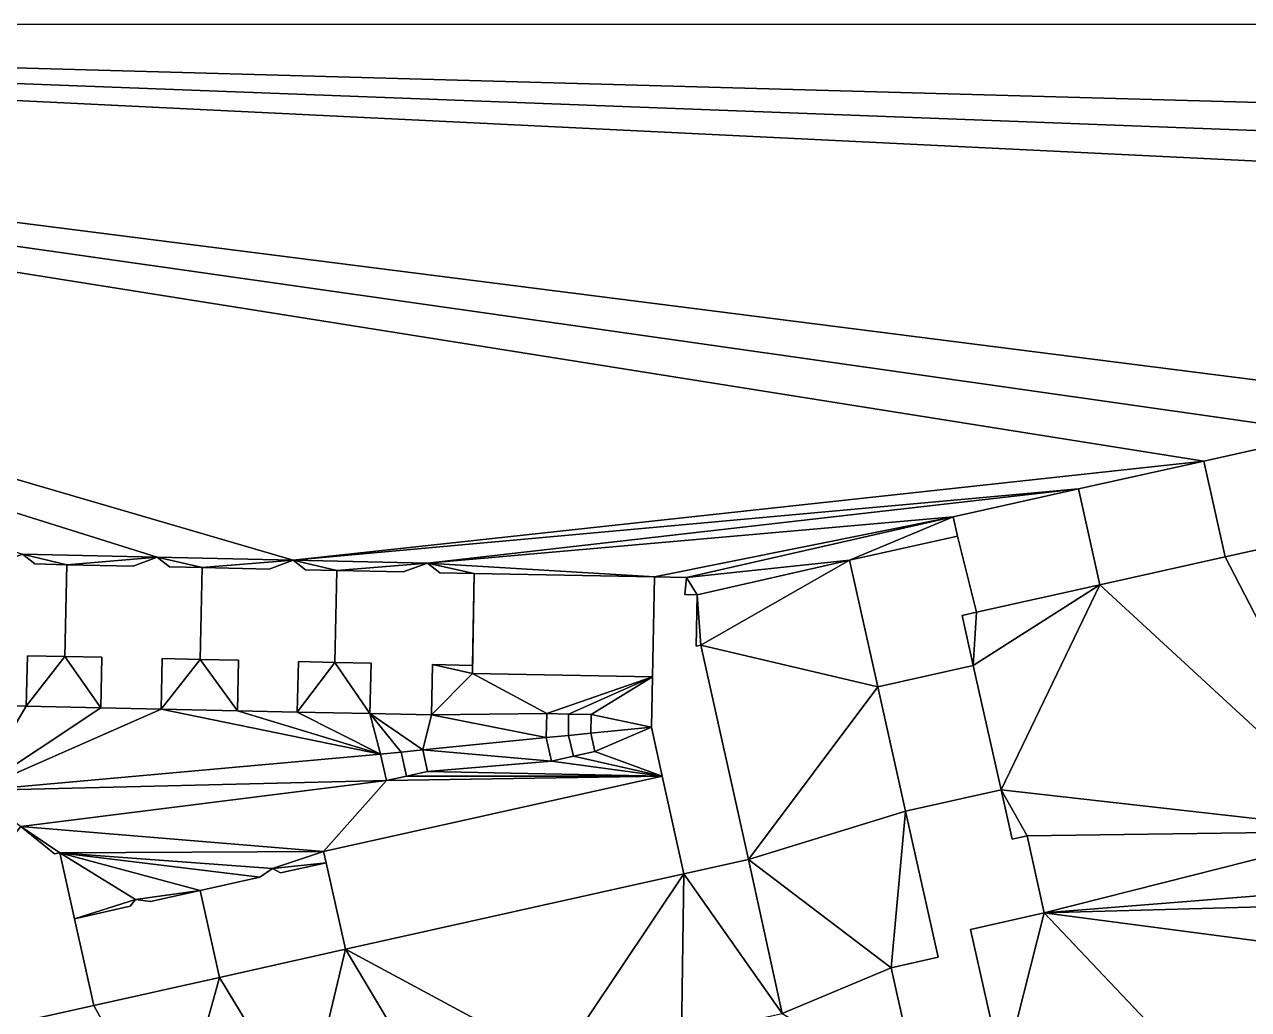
# Model space of a CAD drawing. Header units: metres. Extents: x -294 to 341, y -206 to 204.
# Drawn here: x -98.1 to 54.9, y 80.6 to 203.7 of the extents above; entities that cross this region are included whole.
import ezdxf

# ---------------------------------------------------------------- set-up
doc = ezdxf.new("R2010")
doc.units = ezdxf.units.M

msp = doc.modelspace()

# ---------------------------------------------------------------- linework, layer by layer
at = {"layer": '363100012066433'}
for points in [[(-13.56, 126.13, 15.46), (-14.17, 126.02, 15.46), (-14.03, 132.42, 15.46), (-15.56, 132.45, 15.46), (-15.35, 134.59, 15.46), (-19.34, 134.67, 15.46), (-19.62, 122.17, 15.46), (-19.75, 115.88, 15.46), (-18.39, 109.76, 15.46), (-15.68, 97.56, 15.46), (-7.6, 99.35, 15.46), (-13.56, 126.13, 15.46)], [(-15.35, 134.59, 0), (-15.56, 132.45, 0), (-14.03, 132.42, 0), (-14.17, 126.02, 0), (-13.56, 126.13, 0), (-7.6, 99.35, 0), (-15.68, 97.56, 0), (-18.39, 109.76, 0), (-19.75, 115.88, 0), (-19.62, 122.17, 0), (-19.34, 134.67, 0), (-15.35, 134.59, 0)], [(-19.62, 122.17, 15.45), (-19.62, 122.17, 15.46), (-19.34, 134.67, 15.46), (-19.34, 134.67, 15.45), (-19.62, 122.17, 15.45)], [(-19.34, 134.67, 0), (-19.34, 134.67, 15.46), (-15.35, 134.59, 15.46), (-15.35, 134.59, 0), (-19.34, 134.67, 0)], [(-15.35, 134.59, 0), (-15.35, 134.59, 15.46), (-15.56, 132.45, 15.46), (-15.56, 132.45, 0), (-15.35, 134.59, 0)], [(-15.56, 132.45, 0), (-15.56, 132.45, 15.46), (-14.03, 132.42, 15.46), (-14.03, 132.42, 0), (-15.56, 132.45, 0)], [(-14.03, 132.42, 0), (-14.03, 132.42, 15.46), (-14.17, 126.02, 15.46), (-14.17, 126.02, 0), (-14.03, 132.42, 0)], [(-14.17, 126.02, 0), (-14.17, 126.02, 15.46), (-13.56, 126.13, 15.46), (-13.56, 126.13, 0), (-14.17, 126.02, 0)], [(-13.56, 126.13, 0), (-13.56, 126.13, 15.46), (-7.6, 99.35, 15.46), (-7.6, 99.35, 0), (-13.56, 126.13, 0)], [(-19.62, 122.17, 0), (-19.75, 115.88, 0), (-19.75, 115.88, 15.46), (-19.62, 122.17, 15.46), (-19.62, 122.17, 15.45), (-19.62, 122.17, 0)], [(-18.39, 109.76, 0), (-18.39, 109.76, 15.45), (-18.39, 109.76, 15.46), (-19.75, 115.88, 15.46), (-19.75, 115.88, 0), (-18.39, 109.76, 0)], [(-15.68, 97.56, 15.46), (-18.39, 109.76, 15.46), (-18.39, 109.76, 15.45), (-15.68, 97.56, 15.45), (-15.68, 97.56, 15.46)], [(-7.6, 99.35, 15.46), (-15.68, 97.56, 15.46), (-15.68, 97.56, 0), (-7.6, 99.35, 0), (-7.6, 99.35, 15.46)]]:
    msp.add_polyline3d(points, dxfattribs=at)
at = {"layer": '363100012066434'}
for points in [[(-42.13, 122.59, 15.45), (-41.9, 135.09, 15.45), (-41.9, 135.09, 14.28), (-42.12, 123.61, 14.28), (-42.12, 123.61, 0), (-42.13, 122.59, 0), (-42.13, 122.59, 15.45)], [(-42.13, 122.59, 0), (-41.9, 135.09, 0), (-19.34, 134.67, 0), (-19.62, 122.17, 0), (-42.13, 122.59, 0)], [(-19.62, 122.17, 15.45), (-19.34, 134.67, 15.45), (-41.9, 135.09, 15.45), (-42.13, 122.59, 15.45), (-19.62, 122.17, 15.45)], [(-41.9, 135.09, 0), (-41.9, 135.09, 15.45), (-19.34, 134.67, 15.45), (-19.34, 134.67, 0), (-41.9, 135.09, 0)], [(-19.62, 122.17, 0), (-19.62, 122.17, 15.45), (-42.13, 122.59, 15.45), (-42.13, 122.59, 0), (-19.62, 122.17, 0)]]:
    msp.add_polyline3d(points, dxfattribs=at)
at = {"layer": '363100012071090'}
for points in [[(33.65, 145.65, 14.28), (49.31, 149.14, 14.28), (49.31, 149.14, 0), (33.65, 145.65, 0), (33.65, 145.65, 14.28)], [(33.65, 145.65, 14.28), (36.31, 133.68, 14.28), (51.98, 137.16, 14.28), (49.31, 149.14, 14.28), (33.65, 145.65, 14.28)], [(33.65, 145.65, 0), (49.31, 149.14, 0), (51.98, 137.16, 0), (36.31, 133.68, 0), (33.65, 145.65, 0)], [(49.31, 149.14, 11.45), (49.31, 149.14, 14.28), (51.98, 137.16, 14.28), (51.98, 137.16, 11.45), (49.31, 149.14, 11.45)], [(36.31, 133.68, 14.23), (36.31, 133.68, 14.28), (33.65, 145.65, 14.28), (33.65, 145.65, 14.23), (36.31, 133.68, 14.23)], [(36.31, 133.68, 14.28), (36.31, 133.68, 0), (51.98, 137.16, 0), (51.98, 137.16, 14.28), (36.31, 133.68, 14.28)]]:
    msp.add_polyline3d(points, dxfattribs=at)
at = {"layer": '363100012078363'}
for points in [[(-100.48, 78.66, 0), (-103.7, 93.21, 0), (-105.64, 94.79, 0), (-98.59, 103.47, 0), (-94.36, 100.04, 0), (-93.68, 100.19, 0), (-91.86, 91.95, 0), (-89.44, 81.12, 0), (-100.48, 78.66, 0)], [(-89.44, 81.12, 11.98), (-91.86, 91.95, 11.98), (-93.68, 100.19, 11.98), (-94.36, 100.04, 11.98), (-98.59, 103.47, 11.98), (-105.64, 94.79, 11.98), (-103.7, 93.21, 11.98), (-100.48, 78.66, 11.98), (-89.44, 81.12, 11.98)], [(-98.59, 103.47, 11.98), (-94.36, 100.04, 11.98), (-94.36, 100.04, 0), (-98.59, 103.47, 0), (-98.59, 103.47, 11.98)], [(-94.36, 100.04, 0), (-94.36, 100.04, 11.98), (-93.68, 100.19, 11.98), (-93.68, 100.19, 0), (-94.36, 100.04, 0)], [(-91.86, 91.95, 0), (-93.68, 100.19, 0), (-93.68, 100.19, 11.98), (-91.86, 91.95, 11.98), (-91.86, 91.95, 0)], [(-89.44, 81.12, 0), (-89.44, 81.12, 11.98), (-100.48, 78.66, 11.98), (-100.48, 78.66, 0), (-89.44, 81.12, 0)]]:
    msp.add_polyline3d(points, dxfattribs=at)
at = {"layer": '363100012081359'}
for points in [[(-92.84, 136.19, 0), (-84.53, 136.01, 0), (-81.53, 137.13, 0), (-80, 135.91, 0), (-75.89, 135.83, 0), (-76.14, 124.35, 0), (-80.91, 124.45, 0), (-81.05, 118.14, 0), (-88.57, 118.3, 0), (-88.43, 124.62, 0), (-93.09, 124.72, 0), (-92.84, 136.19, 0)], [(-81.05, 118.14, 14.28), (-80.91, 124.45, 14.28), (-76.14, 124.35, 14.28), (-75.89, 135.83, 14.28), (-80, 135.91, 14.28), (-81.53, 137.13, 14.28), (-84.53, 136.01, 14.28), (-92.84, 136.19, 14.28), (-93.09, 124.72, 14.28), (-88.43, 124.62, 14.28), (-88.57, 118.3, 14.28), (-81.05, 118.14, 14.28)], [(-93.09, 124.72, 14.27), (-93.09, 124.72, 14.28), (-92.84, 136.19, 14.28), (-92.84, 136.19, 14.27), (-93.09, 124.72, 14.27)], [(-92.84, 136.19, 14.28), (-84.53, 136.01, 14.28), (-84.53, 136.01, 0), (-92.84, 136.19, 0), (-92.84, 136.19, 14.28)], [(-84.53, 136.01, 0), (-84.53, 136.01, 14.28), (-81.53, 137.13, 14.28), (-81.53, 137.13, 0), (-84.53, 136.01, 0)], [(-81.53, 137.13, 0), (-81.53, 137.13, 14.28), (-80, 135.91, 14.28), (-80, 135.91, 0), (-81.53, 137.13, 0)], [(-80, 135.91, 0), (-80, 135.91, 14.28), (-75.89, 135.83, 14.28), (-75.89, 135.83, 0), (-80, 135.91, 0)], [(-88.43, 124.62, 14.28), (-93.09, 124.72, 14.28), (-93.09, 124.72, 0), (-88.43, 124.62, 0), (-88.43, 124.62, 14.28)], [(-88.57, 118.3, 0), (-88.57, 118.3, 14.28), (-88.43, 124.62, 14.28), (-88.43, 124.62, 0), (-88.57, 118.3, 0)], [(-80.91, 124.45, 0), (-80.91, 124.45, 14.28), (-81.05, 118.14, 14.28), (-81.05, 118.14, 0), (-80.91, 124.45, 0)], [(-76.14, 124.35, 0), (-76.14, 124.35, 14.28), (-80.91, 124.45, 14.28), (-80.91, 124.45, 0), (-76.14, 124.35, 0)], [(-81.05, 118.14, 0), (-81.05, 118.14, 14.28), (-88.57, 118.3, 14.28), (-88.57, 118.3, 0), (-81.05, 118.14, 0)]]:
    msp.add_polyline3d(points, dxfattribs=at)
at = {"layer": '363100012086199'}
for points in [[(-59.09, 135.46, 0), (-50.78, 135.28, 0), (-47.73, 136.4, 0), (-46.21, 135.18, 0), (-41.9, 135.09, 0), (-42.12, 123.61, 0), (-47.1, 123.72, 0), (-47.24, 117.41, 0), (-54.94, 117.58, 0), (-54.8, 123.88, 0), (-59.34, 123.98, 0), (-59.09, 135.46, 0)], [(-47.24, 117.41, 14.28), (-47.1, 123.72, 14.28), (-42.12, 123.61, 14.28), (-41.9, 135.09, 14.28), (-46.21, 135.18, 14.28), (-47.73, 136.4, 14.28), (-50.78, 135.28, 14.28), (-59.09, 135.46, 14.28), (-59.34, 123.98, 14.28), (-54.8, 123.88, 14.28), (-54.94, 117.58, 14.28), (-47.24, 117.41, 14.28)], [(-50.78, 135.28, 0), (-50.78, 135.28, 14.28), (-47.73, 136.4, 14.28), (-47.73, 136.4, 0), (-50.78, 135.28, 0)], [(-47.73, 136.4, 0), (-47.73, 136.4, 14.28), (-46.21, 135.18, 14.28), (-46.21, 135.18, 0), (-47.73, 136.4, 0)], [(-59.09, 135.46, 0), (-59.09, 135.46, 14.28), (-50.78, 135.28, 14.28), (-50.78, 135.28, 0), (-59.09, 135.46, 0)], [(-46.21, 135.18, 0), (-46.21, 135.18, 14.28), (-41.9, 135.09, 14.28), (-41.9, 135.09, 0), (-46.21, 135.18, 0)], [(-54.8, 123.88, 0), (-54.8, 123.88, 14.28), (-59.34, 123.98, 14.28), (-59.34, 123.98, 0), (-54.8, 123.88, 0)], [(-54.94, 117.58, 0), (-54.94, 117.58, 14.28), (-54.8, 123.88, 14.28), (-54.8, 123.88, 0), (-54.94, 117.58, 0)], [(-47.1, 123.72, 0), (-47.1, 123.72, 14.28), (-47.24, 117.41, 14.28), (-47.24, 117.41, 0), (-47.1, 123.72, 0)], [(-42.12, 123.61, 0), (-42.12, 123.61, 14.28), (-47.1, 123.72, 14.28), (-47.1, 123.72, 0), (-42.12, 123.61, 0)], [(-47.24, 117.41, 0), (-47.24, 117.41, 14.28), (-54.94, 117.58, 14.28), (-54.94, 117.58, 0), (-47.24, 117.41, 0)]]:
    msp.add_polyline3d(points, dxfattribs=at)
at = {"layer": '363100012086617'}
for points in [[(-64.02, 117.77, 14.28), (-63.88, 124.08, 14.28), (-59.34, 123.98, 14.28), (-59.09, 135.46, 14.28), (-63, 135.55, 14.28), (-64.53, 136.76, 14.28), (-67.55, 135.64, 14.28), (-75.89, 135.83, 14.28), (-76.14, 124.35, 14.28), (-71.36, 124.25, 14.28), (-71.5, 117.93, 14.28), (-64.02, 117.77, 14.28)], [(-59.34, 123.98, 0), (-63.88, 124.08, 0), (-64.02, 117.77, 0), (-71.5, 117.93, 0), (-71.36, 124.25, 0), (-76.14, 124.35, 0), (-75.89, 135.83, 0), (-67.55, 135.64, 0), (-64.53, 136.76, 0), (-63, 135.55, 0), (-59.09, 135.46, 0), (-59.34, 123.98, 0)], [(-67.55, 135.64, 0), (-67.55, 135.64, 14.28), (-64.53, 136.76, 14.28), (-64.53, 136.76, 0), (-67.55, 135.64, 0)], [(-64.53, 136.76, 0), (-64.53, 136.76, 14.28), (-63, 135.55, 14.28), (-63, 135.55, 0), (-64.53, 136.76, 0)], [(-75.89, 135.83, 0), (-75.89, 135.83, 14.28), (-67.55, 135.64, 14.28), (-67.55, 135.64, 0), (-75.89, 135.83, 0)], [(-63, 135.55, 14.28), (-59.09, 135.46, 14.28), (-59.09, 135.46, 0), (-63, 135.55, 0), (-63, 135.55, 14.28)], [(-59.09, 135.46, 14.28), (-59.09, 135.46, 14.28), (-59.34, 123.98, 14.28), (-59.34, 123.98, 14.28), (-59.09, 135.46, 14.28)], [(-71.36, 124.25, 0), (-71.36, 124.25, 14.28), (-76.14, 124.35, 14.28), (-76.14, 124.35, 0), (-71.36, 124.25, 0)], [(-71.5, 117.93, 0), (-71.5, 117.93, 14.28), (-71.36, 124.25, 14.28), (-71.36, 124.25, 0), (-71.5, 117.93, 0)], [(-63.88, 124.08, 0), (-63.88, 124.08, 14.28), (-64.02, 117.77, 14.28), (-64.02, 117.77, 0), (-63.88, 124.08, 0)], [(-59.34, 123.98, 0), (-59.34, 123.98, 14.28), (-63.88, 124.08, 14.28), (-63.88, 124.08, 0), (-59.34, 123.98, 0)], [(-64.02, 117.77, 0), (-64.02, 117.77, 14.28), (-71.5, 117.93, 14.28), (-71.5, 117.93, 0), (-64.02, 117.77, 0)]]:
    msp.add_polyline3d(points, dxfattribs=at)
at = {"layer": '363100012086741'}
for points in [[(-97.75, 124.82, 0), (-97.89, 118.5, 0), (-105.36, 118.66, 0), (-105.22, 124.98, 0), (-109.98, 125.09, 0), (-109.73, 136.56, 0), (-101.42, 136.38, 0), (-98.35, 137.49, 0), (-96.82, 136.28, 0), (-92.84, 136.19, 0), (-93.09, 124.72, 0), (-97.75, 124.82, 0)], [(-109.98, 125.09, 14.27), (-105.22, 124.98, 14.27), (-105.36, 118.66, 14.27), (-97.89, 118.5, 14.27), (-97.75, 124.82, 14.27), (-93.09, 124.72, 14.27), (-92.84, 136.19, 14.27), (-96.82, 136.28, 14.27), (-98.35, 137.49, 14.27), (-101.42, 136.38, 14.27), (-109.73, 136.56, 14.27), (-109.98, 125.09, 14.27)], [(-98.35, 137.49, 0), (-98.35, 137.49, 14.27), (-96.82, 136.28, 14.27), (-96.82, 136.28, 0), (-98.35, 137.49, 0)], [(-96.82, 136.28, 0), (-96.82, 136.28, 14.27), (-92.84, 136.19, 14.27), (-92.84, 136.19, 0), (-96.82, 136.28, 0)], [(-97.75, 124.82, 0), (-97.75, 124.82, 14.27), (-97.89, 118.5, 14.27), (-97.89, 118.5, 0), (-97.75, 124.82, 0)], [(-93.09, 124.72, 0), (-93.09, 124.72, 14.27), (-97.75, 124.82, 14.27), (-97.75, 124.82, 0), (-93.09, 124.72, 0)], [(-97.89, 118.5, 0), (-97.89, 118.5, 14.27), (-105.36, 118.66, 14.27), (-105.36, 118.66, 0), (-97.89, 118.5, 0)]]:
    msp.add_polyline3d(points, dxfattribs=at)
at = {"layer": '363100012095753'}
for points in [[(8.54, 120.94, 0), (20.49, 123.61, 0), (23.96, 108.06, 0), (12.01, 105.39, 0), (8.54, 120.94, 0)], [(8.54, 120.94, 14.19), (8.54, 120.94, 14.22), (20.49, 123.61, 14.22), (20.49, 123.61, 14.19), (8.54, 120.94, 14.19)], [(8.54, 120.94, 14.22), (12.01, 105.39, 14.22), (23.96, 108.06, 14.22), (20.49, 123.61, 14.22), (8.54, 120.94, 14.22)], [(23.96, 108.06, 0), (20.49, 123.61, 0), (20.49, 123.61, 14.22), (23.96, 108.06, 14.22), (23.96, 108.06, 0)], [(8.54, 120.94, 14.22), (8.54, 120.94, 0), (12.01, 105.39, 0), (12.01, 105.39, 14.22), (8.54, 120.94, 14.22)], [(23.96, 108.06, 11.42), (23.96, 108.06, 14.22), (12.01, 105.39, 14.22), (12.01, 105.39, 11.42), (23.96, 108.06, 11.42)]]:
    msp.add_polyline3d(points, dxfattribs=at)
at = {"layer": '363100012102700'}
for points in [[(25.34, 101.87, 11.42), (23.96, 108.06, 11.42), (12.01, 105.39, 11.42), (16.08, 87.13, 11.42), (10.21, 85.83, 11.42), (13.71, 70.1, 11.42), (24.22, 72.44, 11.42), (20.16, 90.61, 11.42), (29.36, 92.67, 11.42), (27.21, 102.29, 11.42), (25.34, 101.87, 11.42)], [(27.21, 102.29, 0), (29.36, 92.67, 0), (20.16, 90.61, 0), (24.22, 72.44, 0), (13.71, 70.1, 0), (10.21, 85.83, 0), (16.08, 87.13, 0), (12.01, 105.39, 0), (23.96, 108.06, 0), (25.34, 101.87, 0), (27.21, 102.29, 0)], [(23.96, 108.06, 0), (23.96, 108.06, 11.42), (25.34, 101.87, 11.42), (25.34, 101.87, 0), (23.96, 108.06, 0)], [(16.08, 87.13, 0), (16.08, 87.13, 11.42), (12.01, 105.39, 11.42), (12.01, 105.39, 0), (16.08, 87.13, 0)], [(25.34, 101.87, 0), (25.34, 101.87, 11.42), (27.21, 102.29, 11.42), (27.21, 102.29, 0), (25.34, 101.87, 0)], [(27.21, 102.29, 0), (27.21, 102.29, 11.42), (29.36, 92.67, 11.42), (29.36, 92.67, 0), (27.21, 102.29, 0)], [(29.36, 92.67, 0), (29.36, 92.67, 11.42), (20.16, 90.61, 11.42), (20.16, 90.61, 0), (29.36, 92.67, 0)], [(20.16, 90.61, 0), (20.16, 90.61, 11.42), (24.22, 72.44, 11.42), (24.22, 72.44, 0), (20.16, 90.61, 0)], [(10.21, 85.83, 0), (10.21, 85.83, 11.42), (16.08, 87.13, 11.42), (16.08, 87.13, 0), (10.21, 85.83, 0)], [(13.71, 70.1, 0), (13.71, 70.1, 11.42), (10.21, 85.83, 11.42), (10.21, 85.83, 0), (13.71, 70.1, 0)]]:
    msp.add_polyline3d(points, dxfattribs=at)
at = {"layer": '363100012109051'}
for points in [[(5, 136.76, 0), (5, 136.76, 14.19), (18.51, 139.75, 14.19), (18.51, 139.75, 0), (5, 136.76, 0)], [(20.49, 123.61, 14.19), (19.1, 129.84, 14.19), (20.88, 130.24, 14.19), (18.51, 139.75, 14.19), (5, 136.76, 14.19), (8.54, 120.94, 14.19), (20.49, 123.61, 14.19)], [(20.49, 123.61, 0), (8.54, 120.94, 0), (5, 136.76, 0), (18.51, 139.75, 0), (20.88, 130.24, 0), (19.1, 129.84, 0), (20.49, 123.61, 0)], [(8.54, 120.94, 0), (8.54, 120.94, 14.19), (5, 136.76, 14.19), (5, 136.76, 0), (8.54, 120.94, 0)], [(20.88, 130.24, 0), (20.88, 130.24, 14.19), (19.1, 129.84, 14.19), (19.1, 129.84, 0), (20.88, 130.24, 0)], [(19.1, 129.84, 0), (19.1, 129.84, 14.19), (20.49, 123.61, 14.19), (20.49, 123.61, 0), (19.1, 129.84, 0)]]:
    msp.add_polyline3d(points, dxfattribs=at)
at = {"layer": '363100012113196'}
for points in [[(-15.68, 97.56, 15.45), (-18.39, 109.76, 15.45), (-60.72, 100.35, 15.45), (-60.41, 98.95, 15.45), (-58, 88.14, 15.45), (-15.68, 97.56, 15.45)], [(-18.39, 109.76, 0), (-15.68, 97.56, 0), (-58, 88.14, 0), (-60.41, 98.95, 0), (-60.72, 100.35, 0), (-18.39, 109.76, 0)], [(-60.72, 100.35, 0), (-60.72, 100.35, 15.45), (-18.39, 109.76, 15.45), (-18.39, 109.76, 0), (-60.72, 100.35, 0)], [(-60.41, 98.95, 15.45), (-60.72, 100.35, 15.45), (-60.72, 100.35, 0), (-60.41, 98.95, 0), (-60.41, 98.95, 15.45)], [(-58, 88.14, 14.24), (-58, 88.14, 15.45), (-60.41, 98.95, 15.45), (-60.41, 98.95, 14.24), (-58, 88.14, 14.24)], [(-58, 88.14, 0), (-15.68, 97.56, 0), (-15.68, 97.56, 15.45), (-58, 88.14, 15.45), (-58, 88.14, 0)]]:
    msp.add_polyline3d(points, dxfattribs=at)
at = {"layer": '363100012119538'}
for points in [[(-76.14, 95.47, 14.24), (-73.72, 84.62, 14.24), (-58, 88.14, 14.24), (-60.41, 98.95, 14.24), (-66.13, 97.68, 14.24), (-67.1, 98.21, 14.24), (-68.7, 97.13, 14.24), (-76.14, 95.47, 14.24)], [(-60.41, 98.95, 0), (-58, 88.14, 0), (-73.72, 84.62, 0), (-76.14, 95.47, 0), (-68.7, 97.13, 0), (-67.1, 98.21, 0), (-66.13, 97.68, 0), (-60.41, 98.95, 0)], [(-68.7, 97.13, 0), (-68.7, 97.13, 14.24), (-67.1, 98.21, 14.24), (-67.1, 98.21, 0), (-68.7, 97.13, 0)], [(-67.1, 98.21, 0), (-67.1, 98.21, 14.24), (-66.13, 97.68, 14.24), (-66.13, 97.68, 0), (-67.1, 98.21, 0)], [(-66.13, 97.68, 0), (-66.13, 97.68, 14.24), (-60.41, 98.95, 14.24), (-60.41, 98.95, 0), (-66.13, 97.68, 0)], [(-76.14, 95.47, 14.24), (-68.7, 97.13, 14.24), (-68.7, 97.13, 0), (-76.14, 95.47, 0), (-76.14, 95.47, 14.24)], [(-73.72, 84.62, 14.23), (-73.72, 84.62, 14.24), (-76.14, 95.47, 14.24), (-76.14, 95.47, 14.23), (-73.72, 84.62, 14.23)], [(-58, 88.14, 14.24), (-73.72, 84.62, 14.24), (-73.72, 84.62, 0), (-58, 88.14, 0), (-58, 88.14, 14.24)]]:
    msp.add_polyline3d(points, dxfattribs=at)
at = {"layer": '363100012122536'}
for points in [[(-91.86, 91.95, 0), (-84.92, 93.5, 0), (-84.26, 94.36, 0), (-82.35, 94.08, 0), (-76.14, 95.47, 0), (-73.72, 84.62, 0), (-89.44, 81.12, 0), (-91.86, 91.95, 0)], [(-76.14, 95.47, 14.23), (-82.35, 94.08, 14.23), (-84.26, 94.36, 14.23), (-84.92, 93.5, 14.23), (-91.86, 91.95, 14.23), (-89.44, 81.12, 14.23), (-73.72, 84.62, 14.23), (-76.14, 95.47, 14.23)], [(-82.35, 94.08, 0), (-82.35, 94.08, 14.23), (-76.14, 95.47, 14.23), (-76.14, 95.47, 0), (-82.35, 94.08, 0)], [(-91.86, 91.95, 0), (-91.86, 91.95, 14.23), (-84.92, 93.5, 14.23), (-84.92, 93.5, 0), (-91.86, 91.95, 0)], [(-84.92, 93.5, 0), (-84.92, 93.5, 14.23), (-84.26, 94.36, 14.23), (-84.26, 94.36, 0), (-84.92, 93.5, 0)], [(-84.26, 94.36, 0), (-84.26, 94.36, 14.23), (-82.35, 94.08, 14.23), (-82.35, 94.08, 0), (-84.26, 94.36, 0)], [(-89.44, 81.12, 11.98), (-89.44, 81.12, 14.23), (-91.86, 91.95, 14.23), (-91.86, 91.95, 11.98), (-89.44, 81.12, 11.98)], [(-73.72, 84.62, 14.23), (-89.44, 81.12, 14.23), (-89.44, 81.12, 0), (-73.72, 84.62, 0), (-73.72, 84.62, 14.23)]]:
    msp.add_polyline3d(points, dxfattribs=at)
at = {"layer": '363100012133003'}
for points in [[(67.65, 140.65, 0), (51.98, 137.16, 0), (49.31, 149.14, 0), (64.98, 152.63, 0), (67.65, 140.65, 0)], [(67.65, 140.65, 11.45), (64.98, 152.63, 11.45), (49.31, 149.14, 11.45), (51.98, 137.16, 11.45), (67.65, 140.65, 11.45)], [(64.98, 152.63, 0), (49.31, 149.14, 0), (49.31, 149.14, 11.45), (64.98, 152.63, 11.45), (64.98, 152.63, 0)], [(67.65, 140.65, 11.45), (51.98, 137.16, 11.45), (51.98, 137.16, 0), (67.65, 140.65, 0), (67.65, 140.65, 11.45)]]:
    msp.add_polyline3d(points, dxfattribs=at)
at = {"layer": '363100012137927'}
for points in [[(17.97, 142.16, 0), (17.97, 142.16, 14.23), (33.65, 145.65, 14.23), (33.65, 145.65, 0), (17.97, 142.16, 0)], [(20.88, 130.24, 14.23), (36.31, 133.68, 14.23), (33.65, 145.65, 14.23), (17.97, 142.16, 14.23), (18.51, 139.75, 14.23), (20.88, 130.24, 14.23)], [(17.97, 142.16, 0), (33.65, 145.65, 0), (36.31, 133.68, 0), (20.88, 130.24, 0), (18.51, 139.75, 0), (17.97, 142.16, 0)], [(18.51, 139.75, 14.23), (17.97, 142.16, 14.23), (17.97, 142.16, 0), (18.51, 139.75, 0), (18.51, 139.75, 14.23)], [(20.88, 130.24, 14.19), (20.88, 130.24, 14.23), (18.51, 139.75, 14.23), (18.51, 139.75, 14.19), (20.88, 130.24, 14.19)], [(36.31, 133.68, 14.23), (20.88, 130.24, 14.23), (20.88, 130.24, 0), (36.31, 133.68, 0), (36.31, 133.68, 14.23)]]:
    msp.add_polyline3d(points, dxfattribs=at)
at = {"layer": '363100012206762'}
for points in [[(-51.02, 112.78, 0), (-51.02, 112.78, 2.51), (-48.33, 113.05, 2.51), (-48.33, 113.05, 0), (-51.02, 112.78, 0)], [(-47.74, 110.36, 0), (-50.35, 109.77, 0), (-51.02, 112.78, 0), (-48.33, 113.05, 0), (-47.74, 110.36, 0)], [(-47.74, 110.36, 2.51), (-48.33, 113.05, 2.51), (-51.02, 112.78, 2.51), (-50.35, 109.77, 2.51), (-47.74, 110.36, 2.51)], [(-50.35, 109.77, 2.5), (-50.35, 109.77, 2.51), (-51.02, 112.78, 2.51), (-51.02, 112.78, 2.5), (-50.35, 109.77, 2.5)], [(-48.33, 113.05, 0), (-48.33, 113.05, 2.51), (-47.74, 110.36, 2.51), (-47.74, 110.36, 0), (-48.33, 113.05, 0)], [(-50.35, 109.77, 0), (-47.74, 110.36, 0), (-47.74, 110.36, 2.51), (-50.35, 109.77, 2.51), (-50.35, 109.77, 0)]]:
    msp.add_polyline3d(points, dxfattribs=at)
at = {"layer": '363100012206763'}
for points in [[(-50.35, 109.77, 0), (-52.87, 109.21, 0), (-53.61, 112.52, 0), (-51.02, 112.78, 0), (-50.35, 109.77, 0)], [(-50.35, 109.77, 2.5), (-51.02, 112.78, 2.5), (-53.61, 112.52, 2.5), (-52.87, 109.21, 2.5), (-50.35, 109.77, 2.5)], [(-53.61, 112.52, 0), (-53.61, 112.52, 2.5), (-51.02, 112.78, 2.5), (-51.02, 112.78, 0), (-53.61, 112.52, 0)], [(-52.87, 109.21, 0), (-52.87, 109.21, 2.5), (-53.61, 112.52, 2.5), (-53.61, 112.52, 0), (-52.87, 109.21, 0)], [(-50.35, 109.77, 0), (-50.35, 109.77, 2.5), (-52.87, 109.21, 2.5), (-52.87, 109.21, 0), (-50.35, 109.77, 0)]]:
    msp.add_polyline3d(points, dxfattribs=at)
at = {"layer": '363100012217412'}
for points in [[(-29.47, 112.26, 2.5), (-26.82, 112.84, 2.5), (-27.33, 115.13, 2.5), (-30.11, 114.86, 2.5), (-29.47, 112.26, 2.5)], [(-30.11, 114.86, 2.48), (-30.11, 114.86, 2.5), (-27.33, 115.13, 2.5), (-27.33, 115.13, 2.48), (-30.11, 114.86, 2.48)], [(-29.47, 112.26, 0), (-30.11, 114.86, 0), (-27.33, 115.13, 0), (-26.82, 112.84, 0), (-29.47, 112.26, 0)], [(-30.11, 114.86, 2.46), (-29.47, 112.26, 2.46), (-29.47, 112.26, 2.5), (-30.11, 114.86, 2.5), (-30.11, 114.86, 2.46)], [(-27.33, 115.13, 2.5), (-26.82, 112.84, 2.5), (-26.82, 112.84, 0), (-27.33, 115.13, 0), (-27.33, 115.13, 2.5)], [(-29.47, 112.26, 0), (-26.82, 112.84, 0), (-26.82, 112.84, 2.5), (-29.47, 112.26, 2.5), (-29.47, 112.26, 0)]]:
    msp.add_polyline3d(points, dxfattribs=at)
at = {"layer": '363100012217413'}
for points in [[(-30.11, 114.86, 2.46), (-30.11, 114.86, 2.48), (-30.13, 117.53, 2.48), (-30.13, 117.53, 2.46), (-30.11, 114.86, 2.46)], [(-30.13, 117.53, 2.48), (-27.28, 117.48, 2.48), (-27.28, 117.48, 0), (-30.13, 117.53, 0), (-30.13, 117.53, 2.48)], [(-30.11, 114.86, 2.48), (-27.33, 115.13, 2.48), (-27.28, 117.48, 2.48), (-30.13, 117.53, 2.48), (-30.11, 114.86, 2.48)], [(-30.11, 114.86, 0), (-30.13, 117.53, 0), (-27.28, 117.48, 0), (-27.33, 115.13, 0), (-30.11, 114.86, 0)], [(-27.28, 117.48, 0), (-27.28, 117.48, 2.48), (-27.33, 115.13, 2.48), (-27.33, 115.13, 0), (-27.28, 117.48, 0)]]:
    msp.add_polyline3d(points, dxfattribs=at)
at = {"layer": '363100012217414'}
for points in [[(-29.47, 112.26, 2.46), (-30.11, 114.86, 2.46), (-32.9, 114.58, 2.46), (-32.25, 111.65, 2.46), (-29.47, 112.26, 2.46)], [(-29.47, 112.26, 0), (-32.25, 111.65, 0), (-32.9, 114.58, 0), (-30.11, 114.86, 0), (-29.47, 112.26, 0)], [(-32.25, 111.65, 0), (-32.25, 111.65, 2.46), (-32.9, 114.58, 2.46), (-32.9, 114.58, 0), (-32.25, 111.65, 0)], [(-29.47, 112.26, 0), (-29.47, 112.26, 2.46), (-32.25, 111.65, 2.46), (-32.25, 111.65, 0), (-29.47, 112.26, 0)]]:
    msp.add_polyline3d(points, dxfattribs=at)
at = {"layer": '363100012225638'}
for points in [[(-32.9, 114.58, 0), (-32.84, 117.58, 0), (-30.13, 117.53, 0), (-30.11, 114.86, 0), (-32.9, 114.58, 0)], [(-32.9, 114.58, 0), (-32.9, 114.58, 2.46), (-32.84, 117.58, 2.46), (-32.84, 117.58, 0), (-32.9, 114.58, 0)], [(-32.9, 114.58, 2.46), (-30.11, 114.86, 2.46), (-30.13, 117.53, 2.46), (-32.84, 117.58, 2.46), (-32.9, 114.58, 2.46)], [(-32.84, 117.58, 0), (-32.84, 117.58, 2.46), (-30.13, 117.53, 2.46), (-30.13, 117.53, 0), (-32.84, 117.58, 0)]]:
    msp.add_polyline3d(points, dxfattribs=at)
at = {"layer": 'GROUND'}
for points in [[(49.31, 149.14, 0), (-293.84, 203.7, 0), (-64.53, 136.76, 0), (49.31, 149.14, 0)], [(-81.53, 137.13, 0), (-64.53, 136.76, 0), (-293.84, 203.7, 0), (-81.53, 137.13, 0)], [(-81.53, 137.13, 0), (-293.84, 203.7, 0), (-98.35, 137.49, 0), (-81.53, 137.13, 0)], [(163.69, 181.37, 0), (-293.84, 203.7, 0), (80.65, 156.12, 0), (163.69, 181.37, 0)], [(-293.84, 203.7, 0), (64.98, 152.63, 0), (80.65, 156.12, 0), (-293.84, 203.7, 0)], [(-293.84, 203.7, 0), (49.31, 149.14, 0), (64.98, 152.63, 0), (-293.84, 203.7, 0)], [(-293.84, 203.7, 0), (183.27, 185.62, 0), (202.85, 189.88, 0), (-293.84, 203.7, 0)], [(-293.84, 203.7, 0), (202.85, 189.88, 0), (340.7, 203.7, 0), (-293.84, 203.7, 0)], [(-293.84, 203.7, 0), (163.69, 181.37, 0), (183.27, 185.62, 0), (-293.84, 203.7, 0)], [(49.31, 149.14, 0), (-64.53, 136.76, 0), (33.65, 145.65, 0), (49.31, 149.14, 0)], [(-47.73, 136.4, 0), (33.65, 145.65, 0), (-64.53, 136.76, 0), (-47.73, 136.4, 0)], [(17.97, 142.16, 0), (33.65, 145.65, 0), (-47.73, 136.4, 0), (17.97, 142.16, 0)], [(-19.34, 134.67, 0), (17.97, 142.16, 0), (-47.73, 136.4, 0), (-19.34, 134.67, 0)], [(17.97, 142.16, 0), (-19.34, 134.67, 0), (-15.35, 134.59, 0), (17.97, 142.16, 0)], [(-15.35, 134.59, 0), (5, 136.76, 0), (17.97, 142.16, 0), (-15.35, 134.59, 0)], [(17.97, 142.16, 0), (5, 136.76, 0), (18.51, 139.75, 0), (17.97, 142.16, 0)], [(69.73, 102.9, 0), (67.65, 140.65, 0), (51.98, 137.16, 0), (69.73, 102.9, 0)], [(-92.84, 136.19, 0), (-98.35, 137.49, 0), (-96.82, 136.28, 0), (-92.84, 136.19, 0)], [(-92.84, 136.19, 0), (-81.53, 137.13, 0), (-98.35, 137.49, 0), (-92.84, 136.19, 0)], [(-84.53, 136.01, 0), (-81.53, 137.13, 0), (-92.84, 136.19, 0), (-84.53, 136.01, 0)], [(-80, 135.91, 0), (-75.89, 135.83, 0), (-81.53, 137.13, 0), (-80, 135.91, 0)], [(-75.89, 135.83, 0), (-64.53, 136.76, 0), (-81.53, 137.13, 0), (-75.89, 135.83, 0)], [(-67.55, 135.64, 0), (-64.53, 136.76, 0), (-75.89, 135.83, 0), (-67.55, 135.64, 0)], [(-64.53, 136.76, 0), (-63, 135.55, 0), (-59.09, 135.46, 0), (-64.53, 136.76, 0)], [(-64.53, 136.76, 0), (-59.09, 135.46, 0), (-47.73, 136.4, 0), (-64.53, 136.76, 0)], [(-47.73, 136.4, 0), (-59.09, 135.46, 0), (-50.78, 135.28, 0), (-47.73, 136.4, 0)], [(-47.73, 136.4, 0), (-41.9, 135.09, 0), (-19.34, 134.67, 0), (-47.73, 136.4, 0)], [(-41.9, 135.09, 0), (-47.73, 136.4, 0), (-46.21, 135.18, 0), (-41.9, 135.09, 0)], [(5, 136.76, 0), (-15.35, 134.59, 0), (-14.03, 132.42, 0), (5, 136.76, 0)], [(-13.56, 126.13, 0), (5, 136.76, 0), (-14.03, 132.42, 0), (-13.56, 126.13, 0)], [(5, 136.76, 0), (-13.56, 126.13, 0), (8.54, 120.94, 0), (5, 136.76, 0)], [(69.73, 102.9, 0), (51.98, 137.16, 0), (36.31, 133.68, 0), (69.73, 102.9, 0)], [(-15.35, 134.59, 0), (-15.56, 132.45, 0), (-14.03, 132.42, 0), (-15.35, 134.59, 0)], [(20.49, 123.61, 0), (36.31, 133.68, 0), (20.88, 130.24, 0), (20.49, 123.61, 0)], [(36.31, 133.68, 0), (20.49, 123.61, 0), (23.96, 108.06, 0), (36.31, 133.68, 0)], [(23.96, 108.06, 0), (69.73, 102.9, 0), (36.31, 133.68, 0), (23.96, 108.06, 0)], [(-14.17, 126.02, 0), (-13.56, 126.13, 0), (-14.03, 132.42, 0), (-14.17, 126.02, 0)], [(20.88, 130.24, 0), (19.1, 129.84, 0), (20.49, 123.61, 0), (20.88, 130.24, 0)], [(8.54, 120.94, 0), (-13.56, 126.13, 0), (-7.6, 99.35, 0), (8.54, 120.94, 0)], [(-97.75, 124.82, 0), (-97.89, 118.5, 0), (-93.09, 124.72, 0), (-97.75, 124.82, 0)], [(-93.09, 124.72, 0), (-97.89, 118.5, 0), (-88.57, 118.3, 0), (-93.09, 124.72, 0)], [(-93.09, 124.72, 0), (-88.57, 118.3, 0), (-88.43, 124.62, 0), (-93.09, 124.72, 0)], [(-80.91, 124.45, 0), (-81.05, 118.14, 0), (-76.14, 124.35, 0), (-80.91, 124.45, 0)], [(-71.5, 117.93, 0), (-76.14, 124.35, 0), (-81.05, 118.14, 0), (-71.5, 117.93, 0)], [(-76.14, 124.35, 0), (-71.5, 117.93, 0), (-71.36, 124.25, 0), (-76.14, 124.35, 0)], [(-64.02, 117.77, 0), (-59.34, 123.98, 0), (-63.88, 124.08, 0), (-64.02, 117.77, 0)], [(-59.34, 123.98, 0), (-64.02, 117.77, 0), (-54.94, 117.58, 0), (-59.34, 123.98, 0)], [(-54.8, 123.88, 0), (-59.34, 123.98, 0), (-54.94, 117.58, 0), (-54.8, 123.88, 0)], [(-42.13, 122.59, 0), (-47.1, 123.72, 0), (-47.24, 117.41, 0), (-42.13, 122.59, 0)], [(-42.13, 122.59, 0), (-47.24, 117.41, 0), (-32.84, 117.58, 0), (-42.13, 122.59, 0)], [(-42.12, 123.61, 0), (-47.1, 123.72, 0), (-42.13, 122.59, 0), (-42.12, 123.61, 0)], [(-32.84, 117.58, 0), (-19.62, 122.17, 0), (-42.13, 122.59, 0), (-32.84, 117.58, 0)], [(-30.13, 117.53, 0), (-19.62, 122.17, 0), (-32.84, 117.58, 0), (-30.13, 117.53, 0)], [(-19.62, 122.17, 0), (-30.13, 117.53, 0), (-27.28, 117.48, 0), (-19.62, 122.17, 0)], [(-19.62, 122.17, 0), (-27.28, 117.48, 0), (-19.75, 115.88, 0), (-19.62, 122.17, 0)], [(12.01, 105.39, 0), (8.54, 120.94, 0), (-7.6, 99.35, 0), (12.01, 105.39, 0)], [(-105.36, 118.66, 0), (-104.15, 107.99, 0), (-97.89, 118.5, 0), (-105.36, 118.66, 0)], [(-97.89, 118.5, 0), (-104.15, 107.99, 0), (-88.57, 118.3, 0), (-97.89, 118.5, 0)], [(-104.15, 107.99, 0), (-81.05, 118.14, 0), (-88.57, 118.3, 0), (-104.15, 107.99, 0)], [(-81.05, 118.14, 0), (-104.15, 107.99, 0), (-53.61, 112.52, 0), (-81.05, 118.14, 0)], [(-71.5, 117.93, 0), (-81.05, 118.14, 0), (-53.61, 112.52, 0), (-71.5, 117.93, 0)], [(-53.61, 112.52, 0), (-64.02, 117.77, 0), (-71.5, 117.93, 0), (-53.61, 112.52, 0)], [(-53.61, 112.52, 0), (-54.94, 117.58, 0), (-64.02, 117.77, 0), (-53.61, 112.52, 0)], [(-54.94, 117.58, 0), (-53.61, 112.52, 0), (-51.02, 112.78, 0), (-54.94, 117.58, 0)], [(-48.33, 113.05, 0), (-54.94, 117.58, 0), (-51.02, 112.78, 0), (-48.33, 113.05, 0)], [(-47.24, 117.41, 0), (-54.94, 117.58, 0), (-48.33, 113.05, 0), (-47.24, 117.41, 0)], [(-32.9, 114.58, 0), (-47.24, 117.41, 0), (-48.33, 113.05, 0), (-32.9, 114.58, 0)], [(-32.9, 114.58, 0), (-32.84, 117.58, 0), (-47.24, 117.41, 0), (-32.9, 114.58, 0)], [(-27.28, 117.48, 0), (-27.33, 115.13, 0), (-19.75, 115.88, 0), (-27.28, 117.48, 0)], [(-26.82, 112.84, 0), (-19.75, 115.88, 0), (-27.33, 115.13, 0), (-26.82, 112.84, 0)], [(-26.82, 112.84, 0), (-18.39, 109.76, 0), (-19.75, 115.88, 0), (-26.82, 112.84, 0)], [(-32.25, 111.65, 0), (-32.9, 114.58, 0), (-48.33, 113.05, 0), (-32.25, 111.65, 0)], [(-52.87, 109.21, 0), (-53.61, 112.52, 0), (-104.15, 107.99, 0), (-52.87, 109.21, 0)], [(-48.33, 113.05, 0), (-47.74, 110.36, 0), (-32.25, 111.65, 0), (-48.33, 113.05, 0)], [(-29.47, 112.26, 0), (-32.25, 111.65, 0), (-18.39, 109.76, 0), (-29.47, 112.26, 0)], [(-18.39, 109.76, 0), (-26.82, 112.84, 0), (-29.47, 112.26, 0), (-18.39, 109.76, 0)], [(-50.35, 109.77, 0), (-18.39, 109.76, 0), (-47.74, 110.36, 0), (-50.35, 109.77, 0)], [(-32.25, 111.65, 0), (-47.74, 110.36, 0), (-18.39, 109.76, 0), (-32.25, 111.65, 0)], [(-98.59, 103.47, 0), (-52.87, 109.21, 0), (-104.15, 107.99, 0), (-98.59, 103.47, 0)], [(-52.87, 109.21, 0), (-98.59, 103.47, 0), (-60.72, 100.35, 0), (-52.87, 109.21, 0)], [(-18.39, 109.76, 0), (-52.87, 109.21, 0), (-60.72, 100.35, 0), (-18.39, 109.76, 0)], [(-18.39, 109.76, 0), (-50.35, 109.77, 0), (-52.87, 109.21, 0), (-18.39, 109.76, 0)], [(27.21, 102.29, 0), (23.96, 108.06, 0), (25.34, 101.87, 0), (27.21, 102.29, 0)], [(27.21, 102.29, 0), (69.73, 102.9, 0), (23.96, 108.06, 0), (27.21, 102.29, 0)], [(12.01, 105.39, 0), (-7.6, 99.35, 0), (10.21, 85.83, 0), (12.01, 105.39, 0)], [(10.21, 85.83, 0), (16.08, 87.13, 0), (12.01, 105.39, 0), (10.21, 85.83, 0)], [(-98.59, 103.47, 0), (-94.36, 100.04, 0), (-93.68, 100.19, 0), (-98.59, 103.47, 0)], [(-93.68, 100.19, 0), (-60.72, 100.35, 0), (-98.59, 103.47, 0), (-93.68, 100.19, 0)], [(69.73, 102.9, 0), (27.21, 102.29, 0), (29.36, 92.67, 0), (69.73, 102.9, 0)], [(69.73, 102.9, 0), (29.36, 92.67, 0), (71.28, 96, 0), (69.73, 102.9, 0)], [(-93.68, 100.19, 0), (-67.1, 98.21, 0), (-60.72, 100.35, 0), (-93.68, 100.19, 0)], [(-84.26, 94.36, 0), (-93.68, 100.19, 0), (-91.86, 91.95, 0), (-84.26, 94.36, 0)], [(-93.68, 100.19, 0), (-84.26, 94.36, 0), (-76.14, 95.47, 0), (-93.68, 100.19, 0)], [(-76.14, 95.47, 0), (-68.7, 97.13, 0), (-93.68, 100.19, 0), (-76.14, 95.47, 0)], [(-67.1, 98.21, 0), (-93.68, 100.19, 0), (-68.7, 97.13, 0), (-67.1, 98.21, 0)], [(-67.1, 98.21, 0), (-60.41, 98.95, 0), (-60.72, 100.35, 0), (-67.1, 98.21, 0)], [(-60.41, 98.95, 0), (-67.1, 98.21, 0), (-66.13, 97.68, 0), (-60.41, 98.95, 0)], [(-15.68, 97.56, 0), (-3.38, 80.09, 0), (-7.6, 99.35, 0), (-15.68, 97.56, 0)], [(-3.38, 80.09, 0), (10.21, 85.83, 0), (-7.6, 99.35, 0), (-3.38, 80.09, 0)], [(-31.54, 73.88, 0), (-15.68, 97.56, 0), (-58, 88.14, 0), (-31.54, 73.88, 0)], [(-31.54, 73.88, 0), (-15.98, 77.31, 0), (-15.68, 97.56, 0), (-31.54, 73.88, 0)], [(-3.38, 80.09, 0), (-15.68, 97.56, 0), (-15.98, 77.31, 0), (-3.38, 80.09, 0)], [(-84.26, 94.36, 0), (-82.35, 94.08, 0), (-76.14, 95.47, 0), (-84.26, 94.36, 0)], [(29.36, 92.67, 0), (71.76, 93.85, 0), (71.28, 96, 0), (29.36, 92.67, 0)], [(-84.92, 93.5, 0), (-84.26, 94.36, 0), (-91.86, 91.95, 0), (-84.92, 93.5, 0)], [(71.76, 93.85, 0), (29.36, 92.67, 0), (71.83, 87.12, 0), (71.76, 93.85, 0)], [(29.36, 92.67, 0), (20.16, 90.61, 0), (24.22, 72.44, 0), (29.36, 92.67, 0)], [(24.22, 72.44, 0), (59.23, 61.14, 0), (29.36, 92.67, 0), (24.22, 72.44, 0)], [(29.36, 92.67, 0), (59.23, 61.14, 0), (71.83, 87.12, 0), (29.36, 92.67, 0)], [(-58, 88.14, 0), (-73.72, 84.62, 0), (-63.05, 66.93, 0), (-58, 88.14, 0)], [(-58, 88.14, 0), (-63.05, 66.93, 0), (-47.42, 70.38, 0), (-58, 88.14, 0)], [(-47.42, 70.38, 0), (-31.54, 73.88, 0), (-58, 88.14, 0), (-47.42, 70.38, 0)], [(10.21, 85.83, 0), (-3.38, 80.09, 0), (13.71, 70.1, 0), (10.21, 85.83, 0)], [(-89.44, 81.12, 0), (-79.65, 63.27, 0), (-73.72, 84.62, 0), (-89.44, 81.12, 0)], [(-73.72, 84.62, 0), (-79.65, 63.27, 0), (-63.05, 66.93, 0), (-73.72, 84.62, 0)], [(-79.65, 63.27, 0), (-89.44, 81.12, 0), (-100.48, 78.66, 0), (-79.65, 63.27, 0)]]:
    msp.add_polyline3d(points, dxfattribs=at)

doc.saveas('drawing.dxf')
